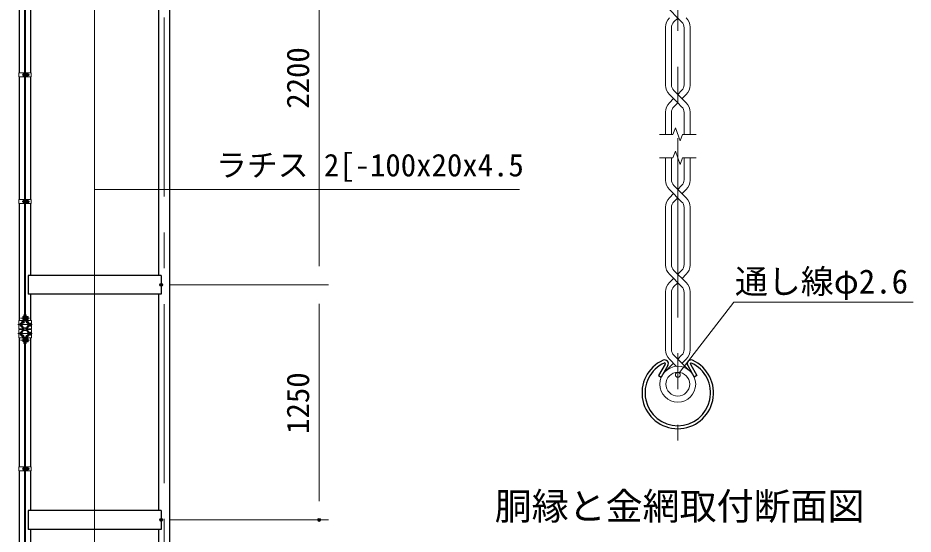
# Model space of a CAD drawing. Units: millimetres, scale not verified. Extents: x -10499 to 10501, y -7424 to 7426.
# Drawn here: x -2512 to 2252, y 781 to 3525 of the extents above; entities that cross this region are included whole.
import ezdxf
from ezdxf.enums import TextEntityAlignment as Align

# ---------------------------------------------------------------- set-up
doc = ezdxf.new("R2010")
doc.units = ezdxf.units.MM
doc.header["$LTSCALE"] = 30
doc.header["$PDMODE"] = 32
doc.header["$PDSIZE"] = 15
doc.linetypes.add('USER1', pattern=[50.8, 31.75, -6.35, 6.35, -6.35])
for name, color, linetype, lineweight in [('0-1_D-STR1', 1, 'Continuous', 25), ('0-4_D-BMK', 2, 'USER1', 13), ('0-5_D-STR3', 3, 'Continuous', 13), ('0-6_D-STR2', 7, 'Continuous', 13), ('0-7_D-STR-DIM', 7, 'Continuous', 13), ('0-C_D-TTL-TXT', 7, 'Continuous', 13), ('0-D_D-STR-TXT', 7, 'Continuous', 13)]:
    doc.layers.add(name, color=color, linetype=linetype, lineweight=lineweight)
doc.layers.add('0-9_Defpoints', color=8, linetype='Continuous')
doc.styles.add('ＭＳ ゴシック', font='')
doc.styles.get('ＭＳ ゴシック').set_extended_font_data('MS Gothic')

msp = doc.modelspace()

# ---------------------------------------------------------------- linework, layer by layer
at = {"layer": '0-1_D-STR1'}
for p, q in [((-1704.23, -4994.43), (-1704.23, 4314.57)), ((-1764.73, 4205.57), (-1764.73, 2155.57)), ((-2504.73, 3233.07), (-2504.73, 3854.02)), ((-2444.23, 3233.07), (-2444.23, 3854.02)), ((-2504.73, 2559.07), (-2504.73, 3212.07)), ((-2444.23, 2559.07), (-2444.23, 3212.07)), ((-2504.73, 1917.12), (-2504.73, 2538.07)), ((-2444.23, 2155.57), (-2444.23, 2538.07)), ((-2458.48, 2155.57), (-2458.48, 2055.57)), ((-1750.48, 2155.57), (-2458.48, 2155.57)), ((-1750.48, 2155.57), (-1750.48, 2055.57)), ((-1750.48, 2055.57), (-2458.48, 2055.57)), ((-2444.23, 1917.12), (-2444.23, 2055.57)), ((-1764.73, 2055.57), (-1764.73, 905.57)), ((-2481.15, 1909.95), (-2484.66, 1903.87)), ((-2479.76, 1909.15), (-2483.27, 1903.07)), ((-2469.19, 1909.15), (-2465.68, 1903.07)), ((-2467.8, 1909.95), (-2464.29, 1903.87)), ((-2504.73, 1869.02), (-2504.73, 1872.12)), ((-2504.73, 1869.02), (-2504.73, 1872.12)), ((-2484.66, 1903.87), (-2483.27, 1903.07)), ((-2464.29, 1903.87), (-2465.68, 1903.07)), ((-2444.23, 1869.02), (-2444.23, 1872.12)), ((-2444.23, 1869.02), (-2444.23, 1872.12)), ((-2504.73, 1138.07), (-2504.73, 1824.02)), ((-2484.66, 1837.26), (-2483.27, 1838.07)), ((-2481.15, 1831.19), (-2484.66, 1837.26)), ((-2479.76, 1831.99), (-2483.27, 1838.07)), ((-2469.19, 1831.99), (-2465.68, 1838.07)), ((-2467.8, 1831.19), (-2464.29, 1837.26)), ((-2464.29, 1837.26), (-2465.68, 1838.07)), ((-2444.23, 1138.07), (-2444.23, 1824.02)), ((932.63, 1684.59), (897.54, 1623.8)), ((946.52, 1676.56), (911.43, 1615.78)), ((1052.21, 1676.56), (1087.3, 1615.78)), ((1066.1, 1684.59), (1101.19, 1623.8)), ((897.54, 1623.8), (911.43, 1615.78)), ((1101.19, 1623.8), (1087.3, 1615.78)), ((-2504.73, 401.07), (-2504.73, 1117.07)), ((-2444.23, 905.57), (-2444.23, 1117.07)), ((-2458.48, 905.57), (-2458.48, 805.57)), ((-1750.48, 905.57), (-2458.48, 905.57)), ((-1750.48, 905.57), (-1750.48, 805.57)), ((-1750.48, 805.57), (-2458.48, 805.57)), ((-2444.23, 401.07), (-2444.23, 805.57)), ((-1764.73, 805.57), (-1764.73, 5.57))]:
    msp.add_line(p, q, dxfattribs=at)
for centre, radius, start, end in [((-2474.48, 1894.62), 19.05, 114.32478, 65.67522), ((-2474.48, 1894.62), 17.45, 114.32478, 65.67522), ((-2481.5, 1910.15), 2, 330, 114.32478), ((-2481.5, 1910.15), 0.401, 330, 114.32478), ((-2467.46, 1910.15), 2, 65.67522, 210), ((-2467.46, 1910.15), 0.401, 65.67522, 210), ((-2474.48, 1846.52), 19.05, 294.32478, 245.67522), ((-2474.48, 1846.52), 17.45, 294.32478, 245.67522), ((-2481.5, 1830.98), 2, 245.67522, 30), ((-2481.5, 1830.98), 0.401, 245.67522, 30), ((-2467.46, 1830.98), 2, 150, 294.32478), ((-2467.46, 1830.98), 0.401, 150, 294.32478), ((999.37, 1531.28), 190.5, 114.32478, 65.67522), ((999.37, 1531.28), 174.46, 114.32478, 65.67522), ((929.16, 1686.59), 20.05, 330, 114.32478), ((929.16, 1686.59), 4.01, 330, 114.32478), ((1069.57, 1686.59), 20.05, 65.67522, 210), ((1069.57, 1686.59), 4.01, 65.67522, 210)]:
    msp.add_arc(centre, radius, start, end, dxfattribs=at)
at = {"layer": '0-4_D-BMK'}
for p, q in [((-2474.48, 5975.57), (-2474.48, -5044.43)), ((999.36, 4409.09), (999.36, 1278.28)), ((-1734.48, -5044.43), (-1734.48, 4355.86)), ((-2489.03, 3222.57), (-2450.43, 3222.57)), ((-2489.03, 2548.57), (-2450.43, 2548.57)), ((-2498.92, 1929.62), (-2450.04, 1929.62)), ((-2512.44, 1894.62), (-2436.51, 1894.62)), ((-2512.44, 1846.52), (-2436.51, 1846.52)), ((-2498.92, 1811.52), (-2450.04, 1811.52)), ((-2489.03, 1127.57), (-2450.43, 1127.57))]:
    msp.add_line(p, q, dxfattribs=at)
at = {"layer": '0-5_D-STR3'}
for p, q in [((-2476.73, 3856.52), (-2476.73, 1914.62)), ((-2472.23, 3856.52), (-2472.23, 1914.62)), ((-2507.03, 3233.07), (-2507.03, 3212.07)), ((-2476.73, 3233.07), (-2507.03, 3233.07)), ((-2476.73, 3212.07), (-2507.03, 3212.07)), ((-2483.83, 3229.07), (-2483.83, 3216.07)), ((-2479.03, 3233.07), (-2479.03, 3212.07)), ((-2479.03, 3230.57), (-2479.03, 3214.57)), ((-2472.23, 3233.07), (-2441.93, 3233.07)), ((-2472.23, 3212.07), (-2441.93, 3212.07)), ((-2469.93, 3233.07), (-2469.93, 3212.07)), ((-2459.93, 3230.67), (-2469.93, 3230.67)), ((-2469.93, 3230.67), (-2469.93, 3214.47)), ((-2459.93, 3226.62), (-2469.93, 3226.62)), ((-2459.93, 3218.52), (-2469.93, 3218.52)), ((-2459.93, 3214.47), (-2469.93, 3214.47)), ((-2458.93, 3228.8), (-2458.93, 3216.45)), ((-2458.93, 3226.57), (-2455.03, 3226.57)), ((-2458.93, 3225.89), (-2454.7, 3225.89)), ((-2458.93, 3219.24), (-2454.7, 3219.24)), ((-2458.93, 3218.57), (-2455.03, 3218.57)), ((-2455.03, 3226.57), (-2455.03, 3218.57)), ((-2441.93, 3233.07), (-2441.93, 3212.07)), ((-2507.03, 2559.07), (-2507.03, 2538.07)), ((-2476.73, 2559.07), (-2507.03, 2559.07)), ((-2476.73, 2538.07), (-2507.03, 2538.07)), ((-2483.83, 2555.07), (-2483.83, 2542.07)), ((-2479.03, 2559.07), (-2479.03, 2538.07)), ((-2479.03, 2556.57), (-2479.03, 2540.57)), ((-2472.23, 2559.07), (-2441.93, 2559.07)), ((-2472.23, 2538.07), (-2441.93, 2538.07)), ((-2469.93, 2559.07), (-2469.93, 2538.07)), ((-2459.93, 2556.67), (-2469.93, 2556.67)), ((-2469.93, 2556.67), (-2469.93, 2540.47)), ((-2459.93, 2552.62), (-2469.93, 2552.62)), ((-2459.93, 2544.52), (-2469.93, 2544.52)), ((-2459.93, 2540.47), (-2469.93, 2540.47)), ((-2458.93, 2554.8), (-2458.93, 2542.45)), ((-2458.93, 2552.57), (-2455.03, 2552.57)), ((-2458.93, 2551.89), (-2454.7, 2551.89)), ((-2458.93, 2545.24), (-2454.7, 2545.24)), ((-2458.93, 2544.57), (-2455.03, 2544.57)), ((-2455.03, 2552.57), (-2455.03, 2544.57)), ((-2441.93, 2559.07), (-2441.93, 2538.07)), ((-2508.13, 1917.12), (-2480.98, 1917.12)), ((-2508.13, 1917.12), (-2508.13, 1872.12)), ((-2485.78, 1936.12), (-2485.78, 1923.12)), ((-2480.98, 1946.62), (-2480.98, 1917.05)), ((-2480.98, 1946.62), (-2478.68, 1946.62)), ((-2478.68, 1946.62), (-2478.68, 1917.05)), ((-2476.98, 1934.93), (-2478.68, 1934.93)), ((-2476.98, 1924.3), (-2478.68, 1924.3)), ((-2476.98, 1934.93), (-2476.98, 1924.3)), ((-2476.98, 1933.62), (-2476.73, 1933.62)), ((-2476.98, 1925.62), (-2476.73, 1925.62)), ((-2476.73, 1914.62), (-2472.23, 1914.62)), ((-2472.23, 1933.62), (-2470.28, 1933.62)), ((-2472.23, 1925.62), (-2470.28, 1925.62)), ((-2470.28, 1946.62), (-2470.28, 1917.05)), ((-2470.28, 1946.62), (-2467.98, 1946.62)), ((-2467.98, 1946.62), (-2467.98, 1917.05)), ((-2457.98, 1937.72), (-2467.98, 1937.72)), ((-2457.98, 1933.67), (-2467.98, 1933.67)), ((-2467.98, 1933.62), (-2467.78, 1933.62)), ((-2467.98, 1925.62), (-2467.78, 1925.62)), ((-2457.98, 1925.57), (-2467.98, 1925.57)), ((-2457.98, 1921.52), (-2467.98, 1921.52)), ((-2467.98, 1917.12), (-2440.83, 1917.12)), ((-2456.98, 1935.85), (-2456.98, 1923.5)), ((-2456.98, 1933.62), (-2456.98, 1925.62)), ((-2456.98, 1932.94), (-2456.65, 1932.94)), ((-2456.98, 1926.29), (-2456.65, 1926.29)), ((-2440.83, 1917.12), (-2440.83, 1872.12)), ((-2508.13, 1872.12), (-2481.18, 1872.12)), ((-2508.13, 1869.02), (-2481.18, 1869.02)), ((-2508.13, 1824.02), (-2508.13, 1869.02)), ((-2501.28, 1901.12), (-2501.28, 1888.12)), ((-2496.48, 1902.62), (-2496.48, 1886.62)), ((-2496.11, 1898.62), (-2496.48, 1898.62)), ((-2496.11, 1890.62), (-2496.48, 1890.62)), ((-2481.18, 1876.09), (-2481.96, 1873.93)), ((-2481.18, 1865.04), (-2481.96, 1867.2)), ((-2481.18, 1876.09), (-2481.18, 1872.12)), ((-2481.18, 1865.04), (-2481.18, 1869.02)), ((-2467.78, 1876.09), (-2467.78, 1872.12)), ((-2467.78, 1876.09), (-2466.99, 1873.93)), ((-2467.78, 1872.12), (-2440.83, 1872.12)), ((-2467.78, 1865.04), (-2467.78, 1869.02)), ((-2467.78, 1869.02), (-2440.83, 1869.02)), ((-2467.78, 1865.04), (-2466.99, 1867.2)), ((-2452.48, 1898.62), (-2452.84, 1898.62)), ((-2452.48, 1890.62), (-2452.84, 1890.62)), ((-2446.98, 1902.72), (-2452.48, 1902.72)), ((-2452.48, 1902.72), (-2452.48, 1886.52)), ((-2446.98, 1898.67), (-2452.48, 1898.67)), ((-2446.98, 1890.57), (-2452.48, 1890.57)), ((-2446.98, 1886.52), (-2452.48, 1886.52)), ((-2445.98, 1900.85), (-2445.98, 1888.5)), ((-2445.98, 1898.62), (-2445.48, 1898.62)), ((-2445.98, 1898.62), (-2445.48, 1898.62)), ((-2445.98, 1897.94), (-2445.15, 1897.94)), ((-2445.98, 1891.29), (-2445.15, 1891.29)), ((-2445.98, 1890.62), (-2445.48, 1890.62)), ((-2445.98, 1890.62), (-2445.48, 1890.62)), ((-2445.48, 1898.62), (-2445.48, 1890.62)), ((-2440.83, 1824.02), (-2440.83, 1869.02)), ((-2508.13, 1824.02), (-2480.98, 1824.02)), ((-2501.28, 1840.02), (-2501.28, 1853.02)), ((-2496.48, 1838.52), (-2496.48, 1854.52)), ((-2496.11, 1850.52), (-2496.48, 1850.52)), ((-2496.11, 1842.52), (-2496.48, 1842.52)), ((-2485.78, 1805.02), (-2485.78, 1818.02)), ((-2480.98, 1794.52), (-2480.98, 1824.09)), ((-2478.68, 1794.52), (-2478.68, 1824.09)), ((-2476.98, 1816.83), (-2478.68, 1816.83)), ((-2476.98, 1806.2), (-2476.98, 1816.83)), ((-2476.98, 1815.52), (-2476.73, 1815.52)), ((-2476.73, 1826.52), (-2476.73, -1045.38)), ((-2476.73, 1826.52), (-2472.23, 1826.52)), ((-2472.23, 1826.52), (-2472.23, -1045.38)), ((-2472.23, 1815.52), (-2470.28, 1815.52)), ((-2470.28, 1794.52), (-2470.28, 1824.09)), ((-2467.98, 1794.52), (-2467.98, 1824.09)), ((-2467.98, 1824.02), (-2440.83, 1824.02)), ((-2457.98, 1819.62), (-2467.98, 1819.62)), ((-2457.98, 1815.57), (-2467.98, 1815.57)), ((-2467.98, 1815.52), (-2467.78, 1815.52)), ((-2456.98, 1805.28), (-2456.98, 1817.63)), ((-2456.98, 1807.52), (-2456.98, 1815.52)), ((-2456.98, 1814.84), (-2456.65, 1814.84)), ((-2452.48, 1850.52), (-2452.84, 1850.52)), ((-2452.48, 1842.52), (-2452.84, 1842.52)), ((-2446.98, 1854.62), (-2452.48, 1854.62)), ((-2452.48, 1838.42), (-2452.48, 1854.62)), ((-2446.98, 1850.57), (-2452.48, 1850.57)), ((-2446.98, 1842.47), (-2452.48, 1842.47)), ((-2446.98, 1838.42), (-2452.48, 1838.42)), ((-2445.98, 1840.28), (-2445.98, 1852.63)), ((-2445.98, 1850.52), (-2445.48, 1850.52)), ((-2445.98, 1850.52), (-2445.48, 1850.52)), ((-2445.98, 1849.84), (-2445.15, 1849.84)), ((-2445.98, 1843.19), (-2445.15, 1843.19)), ((-2445.98, 1842.52), (-2445.48, 1842.52)), ((-2445.98, 1842.52), (-2445.48, 1842.52)), ((-2445.48, 1842.52), (-2445.48, 1850.52)), ((-2480.98, 1794.52), (-2478.68, 1794.52)), ((-2476.98, 1806.2), (-2478.68, 1806.2)), ((-2476.98, 1807.52), (-2476.73, 1807.52)), ((-2472.23, 1807.52), (-2470.28, 1807.52)), ((-2470.28, 1794.52), (-2467.98, 1794.52)), ((-2467.98, 1807.52), (-2467.78, 1807.52)), ((-2457.98, 1807.47), (-2467.98, 1807.47)), ((-2457.98, 1803.42), (-2467.98, 1803.42)), ((-2456.98, 1808.19), (-2456.65, 1808.19)), ((-2507.03, 1138.07), (-2507.03, 1117.07)), ((-2476.73, 1138.07), (-2507.03, 1138.07)), ((-2476.73, 1117.07), (-2507.03, 1117.07)), ((-2483.83, 1134.07), (-2483.83, 1121.07)), ((-2479.03, 1138.07), (-2479.03, 1117.07)), ((-2479.03, 1135.57), (-2479.03, 1119.57)), ((-2472.23, 1138.07), (-2441.93, 1138.07)), ((-2472.23, 1117.07), (-2441.93, 1117.07)), ((-2469.93, 1138.07), (-2469.93, 1117.07)), ((-2459.93, 1135.67), (-2469.93, 1135.67)), ((-2469.93, 1135.67), (-2469.93, 1119.47)), ((-2459.93, 1131.62), (-2469.93, 1131.62)), ((-2459.93, 1123.52), (-2469.93, 1123.52)), ((-2459.93, 1119.47), (-2469.93, 1119.47)), ((-2458.93, 1133.8), (-2458.93, 1121.45)), ((-2458.93, 1131.57), (-2455.03, 1131.57)), ((-2458.93, 1130.89), (-2454.7, 1130.89)), ((-2458.93, 1124.24), (-2454.7, 1124.24)), ((-2458.93, 1123.57), (-2455.03, 1123.57)), ((-2455.03, 1131.57), (-2455.03, 1123.57)), ((-2441.93, 1138.07), (-2441.93, 1117.07))]:
    msp.add_line(p, q, dxfattribs=at)
msp.add_circle((999.36, 1627.75), 13, dxfattribs=at)
for centre, radius, start, end in [((-2467.63, 3222.57), 8.7, 332.26063, 27.73937), ((-2461.48, 3216.49), 2.55, 307.42505, 52.57495), ((-2461.46, 3228.64), 2.54, 307.21089, 52.78911), ((-2462.53, 3222.57), 8.5, 331.92751, 28.07249), ((-2467.63, 2548.57), 8.7, 332.26063, 27.73937), ((-2461.48, 2542.49), 2.55, 307.42505, 52.57495), ((-2461.46, 2554.64), 2.54, 307.21089, 52.78911), ((-2462.53, 2548.57), 8.5, 331.92751, 28.07249), ((-2474.48, 1894.62), 22, 110.1633, 250.11694), ((-2474.48, 1894.62), 19.7, 109.83718, 250.11694), ((-2482.98, 1917.05), 2, 297.27961, 0), ((-2482.98, 1917.05), 4.3, 294.96438, 0), ((-2465.98, 1917.05), 4.3, 180, 245.03562), ((-2465.98, 1917.05), 2, 180, 242.72039), ((-2474.48, 1894.62), 19.7, 289.88306, 70.16282), ((-2474.48, 1894.62), 22, 289.88306, 69.8367), ((-2465.68, 1929.62), 8.7, 332.26063, 27.73937), ((-2459.53, 1923.54), 2.55, 307.42505, 52.57495), ((-2459.51, 1935.69), 2.54, 307.21089, 52.78911), ((-2464.48, 1929.62), 8.5, 331.92751, 28.07249), ((-2474.48, 1846.52), 22, 109.88306, 249.8367), ((-2474.48, 1846.52), 19.7, 109.88306, 250.16282), ((-2474.48, 1846.52), 19.7, 289.83718, 70.11694), ((-2474.48, 1846.52), 22, 290.1633, 70.11694), ((-2454.68, 1894.62), 8.7, 332.26063, 27.73937), ((-2448.53, 1888.54), 2.55, 307.42505, 52.57495), ((-2448.51, 1900.69), 2.54, 307.21089, 52.78911), ((-2452.98, 1894.62), 8.5, 331.92751, 28.07249), ((-2482.98, 1824.09), 2, 0, 62.72039), ((-2482.98, 1824.09), 4.3, 0, 65.03562), ((-2465.98, 1824.09), 4.3, 114.96438, 180), ((-2465.98, 1824.09), 2, 117.27961, 180), ((-2459.53, 1817.59), 2.55, 307.42505, 52.57495), ((-2465.68, 1811.52), 8.7, 332.26063, 27.73937), ((-2464.48, 1811.52), 8.5, 331.92751, 28.07249), ((-2448.53, 1852.59), 2.55, 307.42505, 52.57495), ((-2454.68, 1846.52), 8.7, 332.26063, 27.73937), ((-2448.51, 1840.44), 2.54, 307.21089, 52.78911), ((-2452.98, 1846.52), 8.5, 331.92751, 28.07249), ((-2459.51, 1805.44), 2.54, 307.21089, 52.78911), ((-2467.63, 1127.57), 8.7, 332.26063, 27.73937), ((-2461.48, 1121.49), 2.55, 307.42505, 52.57495), ((-2461.46, 1133.64), 2.54, 307.21089, 52.78911), ((-2462.53, 1127.57), 8.5, 331.92751, 28.07249)]:
    msp.add_arc(centre, radius, start, end, dxfattribs=at)
for centre, start_param, end_param in [((-2479.03, 3229.07), 1.5707963, 3.1415927), ((-2479.03, 3216.07), 3.1415927, 4.712389), ((-2479.03, 2555.07), 1.5707963, 3.1415927), ((-2479.03, 2542.07), 3.1415927, 4.712389), ((-2480.98, 1936.12), 1.5707963, 3.1415927), ((-2480.98, 1923.12), 3.1415927, 4.712389), ((-2496.48, 1901.12), 1.5707963, 3.1415927), ((-2496.48, 1888.12), 3.1415927, 4.712389), ((-2496.48, 1853.02), 1.5707963, 3.1415927), ((-2496.48, 1840.02), 3.1415927, 4.712389), ((-2480.98, 1818.02), 1.5707963, 3.1415927), ((-2480.98, 1805.02), 3.1415927, 4.712389), ((-2479.03, 1134.07), 1.5707963, 3.1415927), ((-2479.03, 1121.07), 3.1415927, 4.712389)]:
    msp.add_ellipse(centre, major_axis=(4.8, 0), ratio=0.3125, start_param=start_param, end_param=end_param, dxfattribs=at)
at = {"layer": '0-6_D-STR2'}
for p, q in [((999.36, 3524.75), (954.64, 3569.47)), ((979.11, 3504.5), (999.36, 3524.75)), ((1019.62, 3504.5), (999.36, 3524.75)), ((934.14, 3475.9), (934.14, 3167.78)), ((966.22, 3473.38), (966.22, 3170.31)), ((1032.5, 3473.38), (1032.5, 3170.31)), ((1064.59, 3475.9), (1064.59, 3167.78)), ((999.36, 3073.57), (954.64, 3118.29)), ((1044.08, 3074.22), (979.11, 3139.19)), ((1019.62, 3139.19), (999.36, 3118.94)), ((1044.08, 3118.29), (1022.05, 3096.25)), ((976.68, 3096.25), (954.64, 3074.22)), ((954.64, 3074.22), (976.68, 3096.25)), ((979.11, 3053.31), (999.36, 3073.57)), ((1019.62, 3053.31), (999.36, 3073.57)), ((934.14, 3024.72), (934.14, 2906.18)), ((966.22, 3022.2), (966.22, 2906.18)), ((1032.5, 3022.2), (1032.5, 2906.18)), ((1064.59, 3024.72), (1064.59, 2906.18)), ((934.14, 2662.64), (934.14, 2781.18)), ((966.22, 2665.16), (966.22, 2781.18)), ((1032.5, 2665.16), (1032.5, 2781.18)), ((1064.59, 2662.64), (1064.59, 2781.18)), ((1044.08, 2569.08), (979.11, 2634.05)), ((1019.62, 2634.05), (999.36, 2613.8)), ((1019.62, 2548.17), (954.64, 2613.15)), ((976.68, 2591.11), (954.64, 2569.08)), ((1044.08, 2613.15), (1022.05, 2591.11)), ((999.36, 2568.42), (979.11, 2548.17)), ((934.14, 2211.46), (934.14, 2519.58)), ((966.22, 2213.98), (966.22, 2517.06)), ((1032.5, 2213.98), (1032.5, 2517.06)), ((1064.59, 2211.46), (1064.59, 2519.58)), ((1019.62, 2096.99), (954.64, 2161.96)), ((1044.08, 2117.89), (979.11, 2182.87)), ((1019.62, 2182.87), (999.36, 2162.61)), ((1044.08, 2161.96), (1022.05, 2139.93)), ((976.68, 2139.93), (954.64, 2117.89)), ((999.36, 2117.24), (979.11, 2096.99)), ((934.14, 1760.27), (934.14, 2068.39)), ((966.22, 1762.8), (966.22, 2065.87)), ((1032.5, 1762.8), (1032.5, 2065.87)), ((1064.59, 1760.27), (1064.59, 2068.39)), ((979.11, 1731.68), (1058.68, 1652.11)), ((1019.62, 1731.68), (999.36, 1711.43)), ((976.68, 1688.74), (940.05, 1652.11)), ((954.64, 1710.78), (992.81, 1672.61)), ((1044.08, 1710.78), (1022.05, 1688.74))]:
    msp.add_line(p, q, dxfattribs=at)
for radius in [95.25, 63.17]:
    msp.add_circle((999.36, 1577.59), radius, dxfattribs=at)
for centre, radius, start, end in [((1004.14, 3475.9), 70, 135, 180), ((994.59, 3475.9), 70, 0, 45), ((1004.14, 3475.9), 38, 131.19984, 183.80396), ((994.59, 3475.9), 38, 356.19604, 48.80016), ((1004.14, 3167.78), 70, 180, 225), ((1004.14, 3167.78), 38, 176.19604, 228.80016), ((994.59, 3167.78), 38, 311.19984, 3.80396), ((994.59, 3167.78), 70, 315, 0), ((1004.14, 3024.72), 70, 135, 180), ((1004.14, 3024.72), 38, 131.19984, 183.80396), ((994.59, 3024.72), 38, 356.19604, 48.80016), ((994.59, 3024.72), 70, 0, 45), ((1004.14, 2662.64), 70, 180, 225), ((1004.14, 2662.64), 38, 176.19604, 228.80016), ((994.59, 2662.64), 38, 311.19984, 3.80396), ((994.59, 2662.64), 70, 315, 0), ((1004.14, 2519.58), 70, 135, 180), ((1004.14, 2519.58), 38, 131.19984, 183.80396), ((994.59, 2519.58), 38, 356.19604, 48.80016), ((994.59, 2519.58), 70, 0, 45), ((1004.14, 2211.46), 70, 180, 225), ((1004.14, 2211.46), 38, 176.19604, 228.80016), ((994.59, 2211.46), 38, 311.19984, 3.80396), ((994.59, 2211.46), 70, 315, 0), ((1004.14, 2068.39), 70, 135, 180), ((1004.14, 2068.39), 38, 131.19984, 183.80396), ((994.59, 2068.39), 38, 356.19604, 48.80016), ((994.59, 2068.39), 70, 0, 45), ((1004.14, 1760.27), 38, 176.19604, 228.80016), ((994.59, 1760.27), 38, 311.19984, 3.80396), ((1004.14, 1760.27), 70, 180, 225), ((994.59, 1760.27), 70, 315, 0)]:
    msp.add_arc(centre, radius, start, end, dxfattribs=at)
at = {"layer": '0-7_D-STR-DIM'}
for p, q in [((-909.48, 2205.57), (-909.48, 4205.57)), ((901.53, 2906.18), (973.71, 2906.18)), ((986.54, 2941.42), (973.71, 2906.18)), ((1012.19, 2870.94), (986.54, 2941.42)), ((1025.01, 2906.18), (1012.19, 2870.94)), ((1025.01, 2906.18), (1097.2, 2906.18)), ((986.54, 2816.42), (973.71, 2781.18)), ((1012.19, 2745.95), (986.54, 2816.42)), ((901.53, 2781.18), (973.71, 2781.18)), ((1025.01, 2781.18), (1012.19, 2745.95)), ((1025.01, 2781.18), (1097.2, 2781.18)), ((-1700.48, 2105.57), (-859.48, 2105.57)), ((-1700.48, 2105.57), (-859.48, 2105.57)), ((-909.48, 2005.57), (-909.48, 955.57)), ((-1700.48, 855.57), (-859.48, 855.57)), ((-1700.48, 855.57), (-859.48, 855.57))]:
    msp.add_line(p, q, dxfattribs=at)
at = {"layer": '0-9_Defpoints'}
for p in [(-1750.48, 2105.57), (-1750.48, 855.57), (-909.48, 855.57)]:
    msp.add_point(p, dxfattribs=at)
at = {"layer": '0-D_D-STR-TXT'}
for p, q in [((-2104.48, 2965.49), (-2104.48, -3142.43)), ((-2104.48, 2965.49), (-2104.48, 7.57)), ((-2104.48, 2965.49), (-2104.48, -2342.43)), ((-2104.48, 2965.49), (-2104.48, -1892.43)), ((-2104.48, 2965.49), (-2104.48, -1342.43)), ((-2104.48, 2965.49), (-2104.48, 907.57)), ((-2104.48, 2965.49), (-2104.48, -2792.43)), ((-2104.48, 2965.49), (-2104.48, -692.43)), ((-2104.48, 2965.49), (-2104.48, -3492.43)), ((-2104.48, 2965.49), (-2104.48, -3792.43)), ((-2104.48, 2613.18), (-2104.48, 2157.57))]:
    msp.add_line(p, q, dxfattribs=at)
for points in [[(156.61, 2613.18), (-2104.48, 2613.18), (-2104.48, 4203.57)], [(2251.56, 2013.33), (1296.73, 2013.33), (1008.52, 1639.63)]]:
    msp.add_lwpolyline(points, dxfattribs=at)

# ---------------------------------------------------------------- texts
at = {"layer": '0-7_D-STR-DIM', "style": 'ＭＳ ゴシック'}
for s, p in [('2200', (-926.35, 3042.44)), ('1250', (-926.35, 1313.32))]:
    msp.add_text(s, height=120.3, rotation=90, dxfattribs=at).set_placement(p, align=Align.BOTTOM_LEFT)
at = {"layer": '0-C_D-TTL-TXT', "style": 'ＭＳ ゴシック'}
msp.add_text('胴縁と金網取付断面図', height=144.3, dxfattribs=at).set_placement((24.75, 813.44), align=Align.BOTTOM_LEFT)
at = {"layer": '0-D_D-STR-TXT', "style": 'ＭＳ ゴシック'}
for s, height, p in [('ラチス 2[-100x20x4.5', 120.3, (-1458.24, 2646.55)), ('通し線φ2.6', 128.6, (1303.21, 2021.1))]:
    msp.add_text(s, height=height, dxfattribs=at).set_placement(p, align=Align.BOTTOM_LEFT)

doc.saveas('drawing.dxf')
